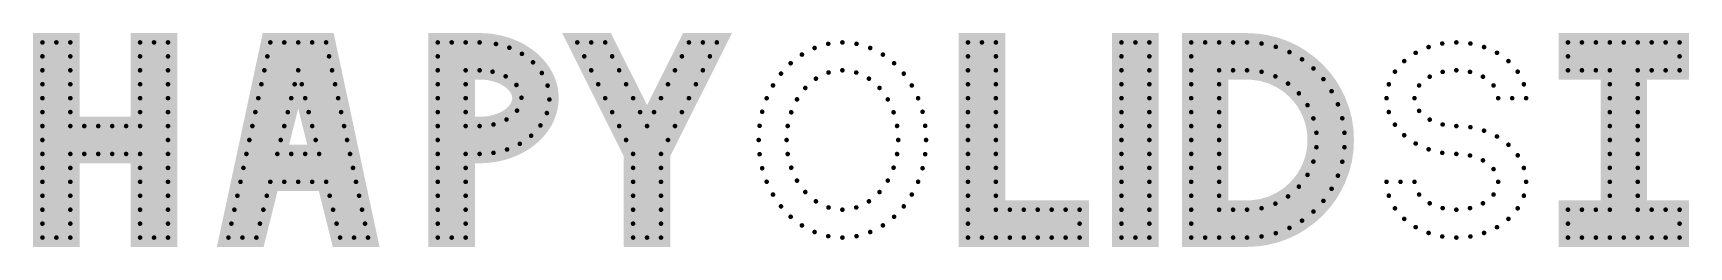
# Model space of a CAD drawing. Header units: millimetres. Extents: x 0 to 178, y 26 to 49.
import ezdxf

# ---------------------------------------------------------------- set-up
doc = ezdxf.new("R2010")
doc.units = ezdxf.units.MM
for name, color, linetype in [('LetterFill', 7, 'Continuous'), ('PixelFill', 22, 'Continuous'), ('PixelHoles', 90, 'Continuous')]:
    doc.layers.add(name, color=color, linetype=linetype)
doc.layers.get('PixelHoles').off()

# ---------------------------------------------------------------- blocks, each defined once
blk = doc.blocks.new('Pixel')
at = {"layer": 'PixelFill'}
h = blk.add_hatch(color=256, dxfattribs=at)
h.paths.add_polyline_path([(0, 0.25), (0, 0), (0.25, 0, 0.414214)])
h.paths.add_polyline_path([(0, 0.25, 0.414214), (-0.25, 0), (0, 0)])
h.paths.add_polyline_path([(0, 0), (-0.25, 0, 0.414214), (0, -0.25)])
h.paths.add_polyline_path([(0.25, 0), (0, 0), (0, -0.25, 0.414214)])
h = blk.add_hatch(color=256, dxfattribs=at)
edge = h.paths.add_edge_path()
edge.add_line((0, 0), (0, 0.25))
edge.add_arc((0, 0), 0.25, 90, 180)
edge.add_line((-0.25, 0), (0, 0))
h = blk.add_hatch(color=256, dxfattribs=at)
edge = h.paths.add_edge_path()
edge.add_line((0, -0.25), (0, 0))
edge.add_line((0, 0), (-0.25, 0))
edge.add_arc((0, 0), 0.25, 180, 270)
h = blk.add_hatch(color=256, dxfattribs=at)
edge = h.paths.add_edge_path()
edge.add_line((0, 0), (0.25, 0))
edge.add_arc((0, 0), 0.25, 0, 90)
edge.add_line((0, 0.25), (0, 0))
h = blk.add_hatch(color=256, dxfattribs=at)
edge = h.paths.add_edge_path()
edge.add_line((0, 0), (0, -0.25))
edge.add_arc((0, 0), 0.25, 270, 360)
edge.add_line((0.25, 0), (0, 0))

msp = doc.modelspace()

# ---------------------------------------------------------------- hatches: boundary and pattern name
at = {"layer": 'LetterFill'}
for points in [[(0, 49), (0, 26), (5, 26), (5, 35), (10.5, 35), (10.5, 26), (15.5, 26), (15.5, 49), (10.5, 49), (10.5, 40), (5, 40), (5, 49)], [(63.5, 26), (68.5, 26), (68.5, 35.76), (75.12, 49), (69.88, 49), (66, 41.24), (62.12, 49), (56.88, 49), (63.5, 35.76)], [(104.5, 49), (99.5, 49), (99.5, 26), (113.5, 26), (113.5, 31), (104.5, 31)], [(121, 26), (121, 49), (116, 49), (116, 26)], [(164, 44), (168.5, 44), (168.5, 31), (164, 31), (164, 26), (178, 26), (178, 31), (173.5, 31), (173.5, 44), (178, 44), (178, 49), (164, 49)]]:
    msp.add_hatch(color=256, dxfattribs=at).paths.add_polyline_path(points)
h = msp.add_hatch(color=256, dxfattribs=at)
h.paths.add_polyline_path([(19.76, 26), (24.78, 26), (26.28, 32), (30.72, 32), (32.22, 26), (37.24, 26), (32.31, 49), (24.69, 49)])
h.paths.add_polyline_path([(29.47, 37), (27.53, 37), (28.5, 40.88)], flags=16)
h = msp.add_hatch(color=256, dxfattribs=at)
h.paths.add_polyline_path([(42.5, 26), (47.5, 26), (47.5, 35), (48, 35), (48.03, 35), (48.05, 35), (48.08, 35), (48.1, 35), (48.13, 35), (48.15, 35), (48.18, 35), (48.2, 35), (48.23, 35), (48.25, 35), (48.28, 35), (48.31, 35), (48.33, 35.01), (48.36, 35.01), (48.38, 35.01), (48.41, 35.01), (48.43, 35.01), (48.46, 35.01), (48.48, 35.01), (48.51, 35.01), (48.53, 35.01), (48.56, 35.02), (48.59, 35.02), (48.61, 35.02), (48.64, 35.02), (48.66, 35.02), (48.69, 35.02), (48.71, 35.02), (48.74, 35.03), (48.76, 35.03), (48.79, 35.03), (48.81, 35.03), (48.84, 35.03), (48.86, 35.04), (48.89, 35.04), (48.92, 35.04), (48.94, 35.04), (48.97, 35.05), (48.99, 35.05), (49.02, 35.05), (49.04, 35.05), (49.07, 35.06), (49.09, 35.06), (49.12, 35.06), (49.14, 35.06), (49.17, 35.07), (49.19, 35.07), (49.22, 35.07), (49.24, 35.08), (49.27, 35.08), (49.29, 35.08), (49.32, 35.08), (49.35, 35.09), (49.37, 35.09), (49.4, 35.09), (49.42, 35.1), (49.45, 35.1), (49.47, 35.11), (49.5, 35.11), (49.52, 35.11), (49.55, 35.12), (49.57, 35.12), (49.6, 35.12), (49.62, 35.13), (49.65, 35.13), (49.67, 35.14), (49.7, 35.14), (49.72, 35.14), (49.75, 35.15), (49.77, 35.15), (49.8, 35.16), (49.82, 35.16), (49.85, 35.17), (49.87, 35.17), (49.9, 35.18), (49.92, 35.18), (49.95, 35.18), (49.97, 35.19), (50, 35.19), (50.02, 35.2), (50.04, 35.2), (50.07, 35.21), (50.09, 35.21), (50.12, 35.22), (50.14, 35.23), (50.17, 35.23), (50.19, 35.24), (50.22, 35.24), (50.24, 35.25), (50.27, 35.25), (50.29, 35.26), (50.32, 35.26), (50.34, 35.27), (50.37, 35.28), (50.39, 35.28), (50.41, 35.29), (50.44, 35.29), (50.46, 35.3), (50.49, 35.31), (50.51, 35.31), (50.54, 35.32), (50.56, 35.32), (50.59, 35.33), (50.61, 35.34), (50.63, 35.34), (50.66, 35.35), (50.68, 35.36), (50.71, 35.36), (50.73, 35.37), (50.75, 35.38), (50.78, 35.38), (50.8, 35.39), (50.83, 35.4), (50.85, 35.4), (50.88, 35.41), (50.9, 35.42), (50.92, 35.43), (50.95, 35.43), (50.97, 35.44), (51, 35.45), (51.02, 35.45), (51.04, 35.46), (51.07, 35.47), (51.09, 35.48), (51.11, 35.49), (51.14, 35.49), (51.16, 35.5), (51.19, 35.51), (51.21, 35.52), (51.23, 35.52), (51.26, 35.53), (51.28, 35.54), (51.3, 35.55), (51.33, 35.56), (51.35, 35.56), (51.38, 35.57), (51.4, 35.58), (51.42, 35.59), (51.45, 35.6), (51.47, 35.61), (51.49, 35.62), (51.52, 35.62), (51.54, 35.63), (51.56, 35.64), (51.59, 35.65), (51.61, 35.66), (51.63, 35.67), (51.66, 35.68), (51.68, 35.69), (51.7, 35.7), (51.72, 35.71), (51.75, 35.71), (51.77, 35.72), (51.79, 35.73), (51.82, 35.74), (51.84, 35.75), (51.86, 35.76), (51.88, 35.77), (51.91, 35.78), (51.93, 35.79), (51.95, 35.8), (51.98, 35.81), (52, 35.82), (52.02, 35.83), (52.04, 35.84), (52.07, 35.85), (52.09, 35.86), (52.11, 35.87), (52.13, 35.88), (52.16, 35.89), (52.18, 35.9), (52.2, 35.91), (52.22, 35.92), (52.25, 35.93), (52.27, 35.94), (52.29, 35.95), (52.31, 35.96), (52.33, 35.97), (52.36, 35.99), (52.38, 36), (52.4, 36.01), (52.42, 36.02), (52.44, 36.03), (52.47, 36.04), (52.49, 36.05), (52.51, 36.06), (52.53, 36.07), (52.55, 36.09), (52.58, 36.1), (52.6, 36.11), (52.62, 36.12), (52.64, 36.13), (52.66, 36.14), (52.68, 36.15), (52.71, 36.17), (52.73, 36.18), (52.75, 36.19), (52.77, 36.2), (52.79, 36.21), (52.81, 36.22), (52.83, 36.24), (52.85, 36.25), (52.88, 36.26), (52.9, 36.27), (52.92, 36.29), (52.94, 36.3), (52.96, 36.31), (52.98, 36.32), (53, 36.33), (53.02, 36.35), (53.04, 36.36), (53.06, 36.37), (53.08, 36.38), (53.11, 36.4), (53.13, 36.41), (53.15, 36.42), (53.17, 36.44), (53.19, 36.45), (53.21, 36.46), (53.23, 36.48), (53.25, 36.49), (53.27, 36.5), (53.29, 36.51), (53.31, 36.53), (53.33, 36.54), (53.35, 36.55), (53.37, 36.57), (53.39, 36.58), (53.41, 36.59), (53.43, 36.61), (53.45, 36.62), (53.47, 36.64), (53.49, 36.65), (53.51, 36.66), (53.53, 36.68), (53.55, 36.69), (53.57, 36.7), (53.59, 36.72), (53.61, 36.73), (53.63, 36.75), (53.65, 36.76), (53.67, 36.78), (53.68, 36.79), (53.7, 36.8), (53.72, 36.82), (53.74, 36.83), (53.76, 36.85), (53.78, 36.86), (53.8, 36.88), (53.82, 36.89), (53.84, 36.91), (53.86, 36.92), (53.87, 36.93), (53.89, 36.95), (53.91, 36.96), (53.93, 36.98), (53.95, 36.99), (53.97, 37.01), (53.99, 37.02), (54, 37.04), (54.02, 37.05), (54.04, 37.07), (54.06, 37.08), (54.08, 37.1), (54.1, 37.12), (54.11, 37.13), (54.13, 37.15), (54.15, 37.16), (54.17, 37.18), (54.19, 37.19), (54.2, 37.21), (54.22, 37.22), (54.24, 37.24), (54.26, 37.26), (54.27, 37.27), (54.29, 37.29), (54.31, 37.3), (54.33, 37.32), (54.34, 37.33), (54.36, 37.35), (54.38, 37.37), (54.4, 37.38), (54.41, 37.4), (54.43, 37.42), (54.45, 37.43), (54.46, 37.45), (54.48, 37.46), (54.5, 37.48), (54.51, 37.5), (54.53, 37.51), (54.55, 37.53), (54.56, 37.55), (54.58, 37.56), (54.6, 37.58), (54.61, 37.6), (54.63, 37.61), (54.65, 37.63), (54.66, 37.65), (54.68, 37.66), (54.7, 37.68), (54.71, 37.7), (54.73, 37.72), (54.74, 37.73), (54.76, 37.75), (54.78, 37.77), (54.79, 37.78), (54.81, 37.8), (54.82, 37.82), (54.84, 37.84), (54.85, 37.85), (54.87, 37.87), (54.88, 37.89), (54.9, 37.91), (54.92, 37.92), (54.93, 37.94), (54.95, 37.96), (54.96, 37.98), (54.98, 37.99), (54.99, 38.01), (55.01, 38.03), (55.02, 38.05), (55.04, 38.07), (55.05, 38.08), (55.06, 38.1), (55.08, 38.12), (55.09, 38.14), (55.11, 38.16), (55.12, 38.17), (55.14, 38.19), (55.15, 38.21), (55.17, 38.23), (55.18, 38.25), (55.19, 38.26), (55.21, 38.28), (55.22, 38.3), (55.24, 38.32), (55.25, 38.34), (55.26, 38.36), (55.28, 38.38), (55.29, 38.39), (55.3, 38.41), (55.32, 38.43), (55.33, 38.45), (55.34, 38.47), (55.36, 38.49), (55.37, 38.51), (55.38, 38.53), (55.4, 38.54), (55.41, 38.56), (55.42, 38.58), (55.44, 38.6), (55.45, 38.62), (55.46, 38.64), (55.47, 38.66), (55.49, 38.68), (55.5, 38.7), (55.51, 38.72), (55.52, 38.74), (55.54, 38.75), (55.55, 38.77), (55.56, 38.79), (55.57, 38.81), (55.58, 38.83), (55.6, 38.85), (55.61, 38.87), (55.62, 38.89), (55.63, 38.91), (55.64, 38.93), (55.65, 38.95), (55.67, 38.97), (55.68, 38.99), (55.69, 39.01), (55.7, 39.03), (55.71, 39.05), (55.72, 39.07), (55.73, 39.09), (55.74, 39.11), (55.76, 39.13), (55.77, 39.15), (55.78, 39.17), (55.79, 39.19), (55.8, 39.21), (55.81, 39.23), (55.82, 39.25), (55.83, 39.27), (55.84, 39.29), (55.85, 39.31), (55.86, 39.33), (55.87, 39.35), (55.88, 39.37), (55.89, 39.39), (55.9, 39.41), (55.91, 39.43), (55.92, 39.45), (55.93, 39.47), (55.94, 39.49), (55.95, 39.51), (55.96, 39.53), (55.97, 39.55), (55.98, 39.58), (55.99, 39.6), (55.99, 39.62), (56, 39.64), (56.01, 39.66), (56.02, 39.68), (56.03, 39.7), (56.04, 39.72), (56.05, 39.74), (56.06, 39.76), (56.06, 39.78), (56.07, 39.8), (56.08, 39.82), (56.09, 39.85), (56.1, 39.87), (56.11, 39.89), (56.11, 39.91), (56.12, 39.93), (56.13, 39.95), (56.14, 39.97), (56.14, 39.99), (56.15, 40.01), (56.16, 40.04), (56.17, 40.06), (56.17, 40.08), (56.18, 40.1), (56.19, 40.12), (56.2, 40.14), (56.2, 40.16), (56.21, 40.18), (56.22, 40.21), (56.22, 40.23), (56.23, 40.25), (56.24, 40.27), (56.24, 40.29), (56.25, 40.31), (56.26, 40.33), (56.26, 40.36), (56.27, 40.38), (56.28, 40.4), (56.28, 40.42), (56.29, 40.44), (56.29, 40.46), (56.3, 40.49), (56.31, 40.51), (56.31, 40.53), (56.32, 40.55), (56.32, 40.57), (56.33, 40.59), (56.33, 40.62), (56.34, 40.64), (56.34, 40.66), (56.35, 40.68), (56.35, 40.7), (56.36, 40.72), (56.36, 40.75), (56.37, 40.77), (56.37, 40.79), (56.38, 40.81), (56.38, 40.83), (56.39, 40.86), (56.39, 40.88), (56.39, 40.9), (56.4, 40.92), (56.4, 40.94), (56.41, 40.97), (56.41, 40.99), (56.41, 41.01), (56.42, 41.03), (56.42, 41.05), (56.43, 41.07), (56.43, 41.1), (56.43, 41.12), (56.44, 41.14), (56.44, 41.16), (56.44, 41.19), (56.45, 41.21), (56.45, 41.23), (56.45, 41.25), (56.45, 41.27), (56.46, 41.3), (56.46, 41.32), (56.46, 41.34), (56.46, 41.36), (56.47, 41.38), (56.47, 41.41), (56.47, 41.43), (56.47, 41.45), (56.48, 41.47), (56.48, 41.5), (56.48, 41.52), (56.48, 41.54), (56.48, 41.56), (56.48, 41.58), (56.49, 41.61), (56.49, 41.63), (56.49, 41.65), (56.49, 41.67), (56.49, 41.69), (56.49, 41.72), (56.49, 41.74), (56.49, 41.76), (56.5, 41.78), (56.5, 41.81), (56.5, 41.83), (56.5, 41.85), (56.5, 41.87), (56.5, 41.9), (56.5, 41.92), (56.5, 41.94), (56.5, 41.96), (56.5, 41.98), (56.5, 42.01), (56.5, 42.03), (56.5, 42.05), (56.5, 42.07), (56.5, 42.1), (56.5, 42.12), (56.5, 42.14), (56.5, 42.16), (56.5, 42.18), (56.5, 42.21), (56.49, 42.23), (56.49, 42.25), (56.49, 42.27), (56.49, 42.3), (56.49, 42.32), (56.49, 42.34), (56.49, 42.36), (56.49, 42.38), (56.49, 42.41), (56.48, 42.43), (56.48, 42.45), (56.48, 42.47), (56.48, 42.5), (56.48, 42.52), (56.47, 42.54), (56.47, 42.56), (56.47, 42.58), (56.47, 42.61), (56.47, 42.63), (56.46, 42.65), (56.46, 42.67), (56.46, 42.69), (56.46, 42.72), (56.45, 42.74), (56.45, 42.76), (56.45, 42.78), (56.44, 42.81), (56.44, 42.83), (56.44, 42.85), (56.43, 42.87), (56.43, 42.89), (56.43, 42.92), (56.42, 42.94), (56.42, 42.96), (56.42, 42.98), (56.41, 43), (56.41, 43.03), (56.4, 43.05), (56.4, 43.07), (56.4, 43.09), (56.39, 43.11), (56.39, 43.14), (56.38, 43.16), (56.38, 43.18), (56.37, 43.2), (56.37, 43.22), (56.37, 43.24), (56.36, 43.27), (56.36, 43.29), (56.35, 43.31), (56.35, 43.33), (56.34, 43.35), (56.34, 43.38), (56.33, 43.4), (56.32, 43.42), (56.32, 43.44), (56.31, 43.46), (56.31, 43.48), (56.3, 43.51), (56.3, 43.53), (56.29, 43.55), (56.28, 43.57), (56.28, 43.59), (56.27, 43.61), (56.27, 43.64), (56.26, 43.66), (56.25, 43.68), (56.25, 43.7), (56.24, 43.72), (56.23, 43.74), (56.23, 43.76), (56.22, 43.79), (56.21, 43.81), (56.21, 43.83), (56.2, 43.85), (56.19, 43.87), (56.19, 43.89), (56.18, 43.91), (56.17, 43.93), (56.16, 43.96), (56.16, 43.98), (56.15, 44), (56.14, 44.02), (56.13, 44.04), (56.13, 44.06), (56.12, 44.08), (56.11, 44.1), (56.1, 44.12), (56.09, 44.15), (56.08, 44.17), (56.08, 44.19), (56.07, 44.21), (56.06, 44.23), (56.05, 44.25), (56.04, 44.27), (56.03, 44.29), (56.03, 44.31), (56.02, 44.33), (56.01, 44.35), (56, 44.37), (55.99, 44.4), (55.98, 44.42), (55.97, 44.44), (55.96, 44.46), (55.95, 44.48), (55.94, 44.5), (55.93, 44.52), (55.92, 44.54), (55.91, 44.56), (55.9, 44.58), (55.89, 44.6), (55.88, 44.62), (55.87, 44.64), (55.86, 44.66), (55.85, 44.68), (55.84, 44.7), (55.83, 44.72), (55.82, 44.74), (55.81, 44.76), (55.8, 44.78), (55.79, 44.8), (55.78, 44.82), (55.77, 44.84), (55.76, 44.86), (55.75, 44.88), (55.74, 44.9), (55.73, 44.92), (55.72, 44.94), (55.7, 44.96), (55.69, 44.98), (55.68, 45), (55.67, 45.02), (55.66, 45.04), (55.65, 45.06), (55.64, 45.08), (55.62, 45.1), (55.61, 45.12), (55.6, 45.14), (55.59, 45.16), (55.58, 45.18), (55.57, 45.2), (55.55, 45.22), (55.54, 45.24), (55.53, 45.26), (55.52, 45.28), (55.5, 45.3), (55.49, 45.31), (55.48, 45.33), (55.47, 45.35), (55.45, 45.37), (55.44, 45.39), (55.43, 45.41), (55.42, 45.43), (55.4, 45.45), (55.39, 45.47), (55.38, 45.49), (55.36, 45.5), (55.35, 45.52), (55.34, 45.54), (55.32, 45.56), (55.31, 45.58), (55.3, 45.6), (55.28, 45.62), (55.27, 45.64), (55.26, 45.65), (55.24, 45.67), (55.23, 45.69), (55.21, 45.71), (55.2, 45.73), (55.19, 45.75), (55.17, 45.76), (55.16, 45.78), (55.14, 45.8), (55.13, 45.82), (55.11, 45.84), (55.1, 45.86), (55.09, 45.87), (55.07, 45.89), (55.06, 45.91), (55.04, 45.93), (55.03, 45.95), (55.01, 45.96), (55, 45.98), (54.98, 46), (54.97, 46.02), (54.95, 46.03), (54.94, 46.05), (54.92, 46.07), (54.91, 46.09), (54.89, 46.11), (54.88, 46.12), (54.86, 46.14), (54.85, 46.16), (54.83, 46.17), (54.81, 46.19), (54.8, 46.21), (54.78, 46.23), (54.77, 46.24), (54.75, 46.26), (54.73, 46.28), (54.72, 46.3), (54.7, 46.31), (54.69, 46.33), (54.67, 46.35), (54.65, 46.36), (54.64, 46.38), (54.62, 46.4), (54.61, 46.41), (54.59, 46.43), (54.57, 46.45), (54.56, 46.46), (54.54, 46.48), (54.52, 46.5), (54.51, 46.51), (54.49, 46.53), (54.47, 46.55), (54.45, 46.56), (54.44, 46.58), (54.42, 46.59), (54.4, 46.61), (54.39, 46.63), (54.37, 46.64), (54.35, 46.66), (54.33, 46.67), (54.32, 46.69), (54.3, 46.71), (54.28, 46.72), (54.26, 46.74), (54.25, 46.75), (54.23, 46.77), (54.21, 46.79), (54.19, 46.8), (54.18, 46.82), (54.16, 46.83), (54.14, 46.85), (54.12, 46.86), (54.1, 46.88), (54.09, 46.89), (54.07, 46.91), (54.05, 46.92), (54.03, 46.94), (54.01, 46.95), (53.99, 46.97), (53.98, 46.98), (53.96, 47), (53.94, 47.01), (53.92, 47.03), (53.9, 47.04), (53.88, 47.06), (53.86, 47.07), (53.84, 47.09), (53.83, 47.1), (53.81, 47.12), (53.79, 47.13), (53.77, 47.15), (53.75, 47.16), (53.73, 47.18), (53.71, 47.19), (53.69, 47.2), (53.67, 47.22), (53.65, 47.23), (53.63, 47.25), (53.62, 47.26), (53.6, 47.28), (53.58, 47.29), (53.56, 47.3), (53.54, 47.32), (53.52, 47.33), (53.5, 47.34), (53.48, 47.36), (53.46, 47.37), (53.44, 47.39), (53.42, 47.4), (53.4, 47.41), (53.38, 47.43), (53.36, 47.44), (53.34, 47.45), (53.32, 47.47), (53.3, 47.48), (53.28, 47.49), (53.26, 47.51), (53.24, 47.52), (53.22, 47.53), (53.2, 47.55), (53.18, 47.56), (53.16, 47.57), (53.13, 47.58), (53.11, 47.6), (53.09, 47.61), (53.07, 47.62), (53.05, 47.63), (53.03, 47.65), (53.01, 47.66), (52.99, 47.67), (52.97, 47.68), (52.95, 47.7), (52.93, 47.71), (52.91, 47.72), (52.88, 47.73), (52.86, 47.75), (52.84, 47.76), (52.82, 47.77), (52.8, 47.78), (52.78, 47.79), (52.76, 47.81), (52.74, 47.82), (52.71, 47.83), (52.69, 47.84), (52.67, 47.85), (52.65, 47.86), (52.63, 47.88), (52.61, 47.89), (52.58, 47.9), (52.56, 47.91), (52.54, 47.92), (52.52, 47.93), (52.5, 47.94), (52.48, 47.96), (52.45, 47.97), (52.43, 47.98), (52.41, 47.99), (52.39, 48), (52.37, 48.01), (52.34, 48.02), (52.32, 48.03), (52.3, 48.04), (52.28, 48.05), (52.26, 48.06), (52.23, 48.07), (52.21, 48.08), (52.19, 48.1), (52.17, 48.11), (52.14, 48.12), (52.12, 48.13), (52.1, 48.14), (52.08, 48.15), (52.05, 48.16), (52.03, 48.17), (52.01, 48.18), (51.99, 48.19), (51.96, 48.2), (51.94, 48.21), (51.92, 48.22), (51.89, 48.23), (51.87, 48.23), (51.85, 48.24), (51.83, 48.25), (51.8, 48.26), (51.78, 48.27), (51.76, 48.28), (51.73, 48.29), (51.71, 48.3), (51.69, 48.31), (51.67, 48.32), (51.64, 48.33), (51.62, 48.34), (51.6, 48.35), (51.57, 48.35), (51.55, 48.36), (51.53, 48.37), (51.5, 48.38), (51.48, 48.39), (51.46, 48.4), (51.43, 48.41), (51.41, 48.42), (51.39, 48.42), (51.36, 48.43), (51.34, 48.44), (51.31, 48.45), (51.29, 48.46), (51.27, 48.46), (51.24, 48.47), (51.22, 48.48), (51.2, 48.49), (51.17, 48.5), (51.15, 48.5), (51.13, 48.51), (51.1, 48.52), (51.08, 48.53), (51.05, 48.53), (51.03, 48.54), (51.01, 48.55), (50.98, 48.56), (50.96, 48.56), (50.93, 48.57), (50.91, 48.58), (50.89, 48.59), (50.86, 48.59), (50.84, 48.6), (50.81, 48.61), (50.79, 48.61), (50.77, 48.62), (50.74, 48.63), (50.72, 48.63), (50.69, 48.64), (50.67, 48.65), (50.64, 48.65), (50.62, 48.66), (50.6, 48.67), (50.57, 48.67), (50.55, 48.68), (50.52, 48.69), (50.5, 48.69), (50.47, 48.7), (50.45, 48.7), (50.42, 48.71), (50.4, 48.72), (50.38, 48.72), (50.35, 48.73), (50.33, 48.73), (50.3, 48.74), (50.28, 48.75), (50.25, 48.75), (50.23, 48.76), (50.2, 48.76), (50.18, 48.77), (50.15, 48.77), (50.13, 48.78), (50.1, 48.78), (50.08, 48.79), (50.06, 48.79), (50.03, 48.8), (50.01, 48.8), (49.98, 48.81), (49.96, 48.81), (49.93, 48.82), (49.91, 48.82), (49.88, 48.83), (49.86, 48.83), (49.83, 48.84), (49.81, 48.84), (49.78, 48.85), (49.76, 48.85), (49.73, 48.85), (49.71, 48.86), (49.68, 48.86), (49.66, 48.87), (49.63, 48.87), (49.61, 48.87), (49.58, 48.88), (49.56, 48.88), (49.53, 48.89), (49.51, 48.89), (49.48, 48.89), (49.46, 48.9), (49.43, 48.9), (49.41, 48.9), (49.38, 48.91), (49.36, 48.91), (49.33, 48.91), (49.31, 48.92), (49.28, 48.92), (49.25, 48.92), (49.23, 48.93), (49.2, 48.93), (49.18, 48.93), (49.15, 48.94), (49.13, 48.94), (49.1, 48.94), (49.08, 48.94), (49.05, 48.95), (49.03, 48.95), (49, 48.95), (48.98, 48.95), (48.95, 48.96), (48.93, 48.96), (48.9, 48.96), (48.88, 48.96), (48.85, 48.96), (48.82, 48.97), (48.8, 48.97), (48.77, 48.97), (48.75, 48.97), (48.72, 48.97), (48.7, 48.98), (48.67, 48.98), (48.65, 48.98), (48.62, 48.98), (48.6, 48.98), (48.57, 48.98), (48.55, 48.99), (48.52, 48.99), (48.49, 48.99), (48.47, 48.99), (48.44, 48.99), (48.42, 48.99), (48.39, 48.99), (48.37, 48.99), (48.34, 48.99), (48.32, 49), (48.29, 49), (48.27, 49), (48.24, 49), (48.21, 49), (48.19, 49), (48.16, 49), (48.14, 49), (48.11, 49), (48.09, 49), (48.06, 49), (48.04, 49), (48.01, 49), (47.99, 49), (48, 49), (42.5, 49)])
h.paths.add_polyline_path([(48, 44), (48.01, 44), (48.03, 44), (48.04, 44), (48.06, 44), (48.07, 44), (48.09, 44), (48.1, 44), (48.12, 44), (48.13, 44), (48.15, 44), (48.16, 44), (48.18, 44), (48.19, 44), (48.21, 44), (48.22, 44), (48.24, 44), (48.25, 43.99), (48.26, 43.99), (48.28, 43.99), (48.29, 43.99), (48.31, 43.99), (48.32, 43.99), (48.34, 43.99), (48.35, 43.99), (48.37, 43.99), (48.38, 43.99), (48.4, 43.99), (48.41, 43.99), (48.43, 43.98), (48.44, 43.98), (48.45, 43.98), (48.47, 43.98), (48.48, 43.98), (48.5, 43.98), (48.51, 43.98), (48.53, 43.98), (48.54, 43.97), (48.56, 43.97), (48.57, 43.97), (48.59, 43.97), (48.6, 43.97), (48.61, 43.97), (48.63, 43.97), (48.64, 43.96), (48.66, 43.96), (48.67, 43.96), (48.69, 43.96), (48.7, 43.96), (48.72, 43.96), (48.73, 43.95), (48.74, 43.95), (48.76, 43.95), (48.77, 43.95), (48.79, 43.95), (48.8, 43.94), (48.82, 43.94), (48.83, 43.94), (48.84, 43.94), (48.86, 43.94), (48.87, 43.93), (48.89, 43.93), (48.9, 43.93), (48.91, 43.93), (48.93, 43.92), (48.94, 43.92), (48.96, 43.92), (48.97, 43.92), (48.99, 43.91), (49, 43.91), (49.01, 43.91), (49.03, 43.91), (49.04, 43.9), (49.06, 43.9), (49.07, 43.9), (49.08, 43.9), (49.1, 43.89), (49.11, 43.89), (49.12, 43.89), (49.14, 43.88), (49.15, 43.88), (49.17, 43.88), (49.18, 43.88), (49.19, 43.87), (49.21, 43.87), (49.22, 43.87), (49.24, 43.86), (49.25, 43.86), (49.26, 43.86), (49.28, 43.85), (49.29, 43.85), (49.3, 43.85), (49.32, 43.84), (49.33, 43.84), (49.34, 43.84), (49.36, 43.83), (49.37, 43.83), (49.38, 43.83), (49.4, 43.82), (49.41, 43.82), (49.42, 43.82), (49.44, 43.81), (49.45, 43.81), (49.46, 43.81), (49.48, 43.8), (49.49, 43.8), (49.5, 43.79), (49.52, 43.79), (49.53, 43.79), (49.54, 43.78), (49.56, 43.78), (49.57, 43.77), (49.58, 43.77), (49.6, 43.77), (49.61, 43.76), (49.62, 43.76), (49.63, 43.75), (49.65, 43.75), (49.66, 43.75), (49.67, 43.74), (49.69, 43.74), (49.7, 43.73), (49.71, 43.73), (49.72, 43.73), (49.74, 43.72), (49.75, 43.72), (49.76, 43.71), (49.77, 43.71), (49.79, 43.7), (49.8, 43.7), (49.81, 43.69), (49.82, 43.69), (49.84, 43.69), (49.85, 43.68), (49.86, 43.68), (49.87, 43.67), (49.88, 43.67), (49.9, 43.66), (49.91, 43.66), (49.92, 43.65), (49.93, 43.65), (49.95, 43.64), (49.96, 43.64), (49.97, 43.63), (49.98, 43.63), (49.99, 43.62), (50, 43.62), (50.02, 43.61), (50.03, 43.61), (50.04, 43.6), (50.05, 43.6), (50.06, 43.59), (50.07, 43.59), (50.09, 43.58), (50.1, 43.58), (50.11, 43.57), (50.12, 43.57), (50.13, 43.56), (50.14, 43.56), (50.16, 43.55), (50.17, 43.55), (50.18, 43.54), (50.19, 43.54), (50.2, 43.53), (50.21, 43.53), (50.22, 43.52), (50.23, 43.52), (50.24, 43.51), (50.26, 43.5), (50.27, 43.5), (50.28, 43.49), (50.29, 43.49), (50.3, 43.48), (50.31, 43.48), (50.32, 43.47), (50.33, 43.47), (50.34, 43.46), (50.35, 43.45), (50.36, 43.45), (50.37, 43.44), (50.38, 43.44), (50.39, 43.43), (50.4, 43.43), (50.41, 43.42), (50.42, 43.41), (50.43, 43.41), (50.45, 43.4), (50.46, 43.4), (50.47, 43.39), (50.48, 43.38), (50.49, 43.38), (50.5, 43.37), (50.51, 43.37), (50.52, 43.36), (50.52, 43.35), (50.53, 43.35), (50.54, 43.34), (50.55, 43.34), (50.56, 43.33), (50.57, 43.32), (50.58, 43.32), (50.59, 43.31), (50.6, 43.31), (50.61, 43.3), (50.62, 43.29), (50.63, 43.29), (50.64, 43.28), (50.65, 43.28), (50.66, 43.27), (50.67, 43.26), (50.68, 43.26), (50.68, 43.25), (50.69, 43.24), (50.7, 43.24), (50.71, 43.23), (50.72, 43.23), (50.73, 43.22), (50.74, 43.21), (50.75, 43.21), (50.75, 43.2), (50.76, 43.19), (50.77, 43.19), (50.78, 43.18), (50.79, 43.17), (50.8, 43.17), (50.8, 43.16), (50.81, 43.16), (50.82, 43.15), (50.83, 43.14), (50.84, 43.14), (50.85, 43.13), (50.85, 43.12), (50.86, 43.12), (50.87, 43.11), (50.88, 43.1), (50.88, 43.1), (50.89, 43.09), (50.9, 43.08), (50.91, 43.08), (50.91, 43.07), (50.92, 43.06), (50.93, 43.06), (50.94, 43.05), (50.94, 43.04), (50.95, 43.04), (50.96, 43.03), (50.97, 43.02), (50.97, 43.02), (50.98, 43.01), (50.99, 43), (50.99, 43), (51, 42.99), (51.01, 42.98), (51.02, 42.98), (51.02, 42.97), (51.03, 42.97), (51.04, 42.96), (51.04, 42.95), (51.05, 42.95), (51.06, 42.94), (51.06, 42.93), (51.07, 42.93), (51.07, 42.92), (51.08, 42.91), (51.09, 42.91), (51.09, 42.9), (51.1, 42.89), (51.11, 42.89), (51.11, 42.88), (51.12, 42.87), (51.12, 42.87), (51.13, 42.86), (51.14, 42.85), (51.14, 42.85), (51.15, 42.84), (51.15, 42.83), (51.16, 42.83), (51.16, 42.82), (51.17, 42.81), (51.17, 42.81), (51.18, 42.8), (51.19, 42.79), (51.19, 42.79), (51.2, 42.78), (51.2, 42.77), (51.21, 42.77), (51.21, 42.76), (51.22, 42.75), (51.22, 42.75), (51.23, 42.74), (51.23, 42.73), (51.24, 42.73), (51.24, 42.72), (51.25, 42.71), (51.25, 42.71), (51.26, 42.7), (51.26, 42.69), (51.26, 42.69), (51.27, 42.68), (51.27, 42.67), (51.28, 42.67), (51.28, 42.66), (51.29, 42.65), (51.29, 42.65), (51.3, 42.64), (51.3, 42.63), (51.3, 42.63), (51.31, 42.62), (51.31, 42.61), (51.32, 42.61), (51.32, 42.6), (51.32, 42.6), (51.33, 42.59), (51.33, 42.58), (51.33, 42.58), (51.34, 42.57), (51.34, 42.56), (51.35, 42.56), (51.35, 42.55), (51.35, 42.54), (51.36, 42.54), (51.36, 42.53), (51.36, 42.52), (51.37, 42.52), (51.37, 42.51), (51.37, 42.51), (51.38, 42.5), (51.38, 42.49), (51.38, 42.49), (51.39, 42.48), (51.39, 42.47), (51.39, 42.47), (51.39, 42.46), (51.4, 42.46), (51.4, 42.45), (51.4, 42.44), (51.41, 42.44), (51.41, 42.43), (51.41, 42.42), (51.41, 42.42), (51.42, 42.41), (51.42, 42.41), (51.42, 42.4), (51.42, 42.39), (51.43, 42.39), (51.43, 42.38), (51.43, 42.37), (51.43, 42.37), (51.43, 42.36), (51.44, 42.36), (51.44, 42.35), (51.44, 42.34), (51.44, 42.34), (51.45, 42.33), (51.45, 42.33), (51.45, 42.32), (51.45, 42.31), (51.45, 42.31), (51.45, 42.3), (51.46, 42.3), (51.46, 42.29), (51.46, 42.28), (51.46, 42.28), (51.46, 42.27), (51.46, 42.27), (51.47, 42.26), (51.47, 42.25), (51.47, 42.25), (51.47, 42.24), (51.47, 42.24), (51.47, 42.23), (51.48, 42.22), (51.48, 42.22), (51.48, 42.21), (51.48, 42.21), (51.48, 42.2), (51.48, 42.19), (51.48, 42.19), (51.48, 42.18), (51.48, 42.18), (51.49, 42.17), (51.49, 42.16), (51.49, 42.16), (51.49, 42.15), (51.49, 42.15), (51.49, 42.14), (51.49, 42.14), (51.49, 42.13), (51.49, 42.12), (51.49, 42.12), (51.49, 42.11), (51.49, 42.11), (51.5, 42.1), (51.5, 42.1), (51.5, 42.09), (51.5, 42.08), (51.5, 42.08), (51.5, 42.07), (51.5, 42.07), (51.5, 42.06), (51.5, 42.05), (51.5, 42.05), (51.5, 42.04), (51.5, 42.04), (51.5, 42.03), (51.5, 42.03), (51.5, 42.02), (51.5, 42.01), (51.5, 42.01), (51.5, 42), (51.5, 42), (51.5, 41.99), (51.5, 41.99), (51.5, 41.98), (51.5, 41.97), (51.5, 41.97), (51.5, 41.96), (51.5, 41.96), (51.5, 41.95), (51.5, 41.95), (51.5, 41.94), (51.5, 41.93), (51.5, 41.93), (51.5, 41.92), (51.5, 41.92), (51.5, 41.91), (51.5, 41.9), (51.5, 41.9), (51.49, 41.89), (51.49, 41.89), (51.49, 41.88), (51.49, 41.88), (51.49, 41.87), (51.49, 41.86), (51.49, 41.86), (51.49, 41.85), (51.49, 41.85), (51.49, 41.84), (51.49, 41.84), (51.49, 41.83), (51.48, 41.82), (51.48, 41.82), (51.48, 41.81), (51.48, 41.81), (51.48, 41.8), (51.48, 41.79), (51.48, 41.79), (51.48, 41.78), (51.48, 41.78), (51.47, 41.77), (51.47, 41.76), (51.47, 41.76), (51.47, 41.75), (51.47, 41.75), (51.47, 41.74), (51.46, 41.73), (51.46, 41.73), (51.46, 41.72), (51.46, 41.72), (51.46, 41.71), (51.46, 41.7), (51.45, 41.7), (51.45, 41.69), (51.45, 41.69), (51.45, 41.68), (51.45, 41.67), (51.45, 41.67), (51.44, 41.66), (51.44, 41.66), (51.44, 41.65), (51.44, 41.64), (51.43, 41.64), (51.43, 41.63), (51.43, 41.63), (51.43, 41.62), (51.43, 41.61), (51.42, 41.61), (51.42, 41.6), (51.42, 41.59), (51.42, 41.59), (51.41, 41.58), (51.41, 41.58), (51.41, 41.57), (51.41, 41.56), (51.4, 41.56), (51.4, 41.55), (51.4, 41.54), (51.39, 41.54), (51.39, 41.53), (51.39, 41.53), (51.38, 41.52), (51.38, 41.51), (51.38, 41.51), (51.38, 41.5), (51.37, 41.49), (51.37, 41.49), (51.37, 41.48), (51.36, 41.48), (51.36, 41.47), (51.36, 41.46), (51.35, 41.46), (51.35, 41.45), (51.35, 41.44), (51.34, 41.44), (51.34, 41.43), (51.33, 41.42), (51.33, 41.42), (51.33, 41.41), (51.32, 41.4), (51.32, 41.4), (51.32, 41.39), (51.31, 41.39), (51.31, 41.38), (51.3, 41.37), (51.3, 41.37), (51.3, 41.36), (51.29, 41.35), (51.29, 41.35), (51.28, 41.34), (51.28, 41.33), (51.27, 41.33), (51.27, 41.32), (51.26, 41.31), (51.26, 41.31), (51.26, 41.3), (51.25, 41.29), (51.25, 41.29), (51.24, 41.28), (51.24, 41.27), (51.23, 41.27), (51.23, 41.26), (51.22, 41.25), (51.22, 41.25), (51.21, 41.24), (51.21, 41.23), (51.2, 41.23), (51.2, 41.22), (51.19, 41.21), (51.19, 41.21), (51.18, 41.2), (51.17, 41.19), (51.17, 41.19), (51.16, 41.18), (51.16, 41.17), (51.15, 41.17), (51.15, 41.16), (51.14, 41.15), (51.14, 41.15), (51.13, 41.14), (51.12, 41.13), (51.12, 41.13), (51.11, 41.12), (51.11, 41.11), (51.1, 41.11), (51.09, 41.1), (51.09, 41.09), (51.08, 41.09), (51.07, 41.08), (51.07, 41.07), (51.06, 41.07), (51.06, 41.06), (51.05, 41.05), (51.04, 41.05), (51.04, 41.04), (51.03, 41.04), (51.02, 41.03), (51.02, 41.02), (51.01, 41.02), (51, 41.01), (50.99, 41), (50.99, 41), (50.98, 40.99), (50.97, 40.98), (50.97, 40.98), (50.96, 40.97), (50.95, 40.96), (50.94, 40.96), (50.94, 40.95), (50.93, 40.94), (50.92, 40.94), (50.91, 40.93), (50.91, 40.92), (50.9, 40.92), (50.89, 40.91), (50.88, 40.9), (50.88, 40.9), (50.87, 40.89), (50.86, 40.88), (50.85, 40.88), (50.84, 40.87), (50.84, 40.86), (50.83, 40.86), (50.82, 40.85), (50.81, 40.85), (50.8, 40.84), (50.8, 40.83), (50.79, 40.83), (50.78, 40.82), (50.77, 40.81), (50.76, 40.81), (50.75, 40.8), (50.74, 40.79), (50.74, 40.79), (50.73, 40.78), (50.72, 40.77), (50.71, 40.77), (50.7, 40.76), (50.69, 40.76), (50.68, 40.75), (50.67, 40.74), (50.67, 40.74), (50.66, 40.73), (50.65, 40.72), (50.64, 40.72), (50.63, 40.71), (50.62, 40.71), (50.61, 40.7), (50.6, 40.69), (50.59, 40.69), (50.58, 40.68), (50.57, 40.68), (50.56, 40.67), (50.55, 40.66), (50.54, 40.66), (50.53, 40.65), (50.52, 40.65), (50.51, 40.64), (50.51, 40.63), (50.5, 40.63), (50.49, 40.62), (50.48, 40.62), (50.47, 40.61), (50.46, 40.6), (50.45, 40.6), (50.43, 40.59), (50.42, 40.59), (50.41, 40.58), (50.4, 40.57), (50.39, 40.57), (50.38, 40.56), (50.37, 40.56), (50.36, 40.55), (50.35, 40.55), (50.34, 40.54), (50.33, 40.53), (50.32, 40.53), (50.31, 40.52), (50.3, 40.52), (50.29, 40.51), (50.28, 40.51), (50.27, 40.5), (50.26, 40.5), (50.24, 40.49), (50.23, 40.48), (50.22, 40.48), (50.21, 40.47), (50.2, 40.47), (50.19, 40.46), (50.18, 40.46), (50.17, 40.45), (50.16, 40.45), (50.14, 40.44), (50.13, 40.44), (50.12, 40.43), (50.11, 40.43), (50.1, 40.42), (50.09, 40.42), (50.07, 40.41), (50.06, 40.41), (50.05, 40.4), (50.04, 40.4), (50.03, 40.39), (50.02, 40.39), (50, 40.38), (49.99, 40.38), (49.98, 40.37), (49.97, 40.37), (49.96, 40.36), (49.95, 40.36), (49.93, 40.35), (49.92, 40.35), (49.91, 40.34), (49.9, 40.34), (49.88, 40.33), (49.87, 40.33), (49.86, 40.32), (49.85, 40.32), (49.84, 40.31), (49.82, 40.31), (49.81, 40.31), (49.8, 40.3), (49.79, 40.3), (49.77, 40.29), (49.76, 40.29), (49.75, 40.28), (49.74, 40.28), (49.72, 40.27), (49.71, 40.27), (49.7, 40.27), (49.68, 40.26), (49.67, 40.26), (49.66, 40.25), (49.65, 40.25), (49.63, 40.25), (49.62, 40.24), (49.61, 40.24), (49.59, 40.23), (49.58, 40.23), (49.57, 40.23), (49.56, 40.22), (49.54, 40.22), (49.53, 40.21), (49.52, 40.21), (49.5, 40.21), (49.49, 40.2), (49.48, 40.2), (49.46, 40.19), (49.45, 40.19), (49.44, 40.19), (49.42, 40.18), (49.41, 40.18), (49.4, 40.18), (49.38, 40.17), (49.37, 40.17), (49.36, 40.17), (49.34, 40.16), (49.33, 40.16), (49.32, 40.16), (49.3, 40.15), (49.29, 40.15), (49.28, 40.15), (49.26, 40.14), (49.25, 40.14), (49.24, 40.14), (49.22, 40.13), (49.21, 40.13), (49.19, 40.13), (49.18, 40.12), (49.17, 40.12), (49.15, 40.12), (49.14, 40.12), (49.12, 40.11), (49.11, 40.11), (49.1, 40.11), (49.08, 40.1), (49.07, 40.1), (49.06, 40.1), (49.04, 40.1), (49.03, 40.09), (49.01, 40.09), (49, 40.09), (48.99, 40.09), (48.97, 40.08), (48.96, 40.08), (48.94, 40.08), (48.93, 40.08), (48.91, 40.07), (48.9, 40.07), (48.89, 40.07), (48.87, 40.07), (48.86, 40.06), (48.84, 40.06), (48.83, 40.06), (48.82, 40.06), (48.8, 40.06), (48.79, 40.05), (48.77, 40.05), (48.76, 40.05), (48.74, 40.05), (48.73, 40.05), (48.72, 40.04), (48.7, 40.04), (48.69, 40.04), (48.67, 40.04), (48.66, 40.04), (48.64, 40.04), (48.63, 40.03), (48.61, 40.03), (48.6, 40.03), (48.59, 40.03), (48.57, 40.03), (48.56, 40.03), (48.54, 40.03), (48.53, 40.02), (48.51, 40.02), (48.5, 40.02), (48.48, 40.02), (48.47, 40.02), (48.45, 40.02), (48.44, 40.02), (48.43, 40.02), (48.41, 40.01), (48.4, 40.01), (48.38, 40.01), (48.37, 40.01), (48.35, 40.01), (48.34, 40.01), (48.32, 40.01), (48.31, 40.01), (48.29, 40.01), (48.28, 40.01), (48.26, 40.01), (48.25, 40.01), (48.24, 40), (48.22, 40), (48.21, 40), (48.19, 40), (48.18, 40), (48.16, 40), (48.15, 40), (48.13, 40), (48.12, 40), (48.1, 40), (48.09, 40), (48.07, 40), (48.06, 40), (48.04, 40), (48.03, 40), (48.01, 40), (48, 40), (47.5, 40), (47.5, 44)], flags=16)
h = msp.add_hatch(color=256, dxfattribs=at)
edge = h.paths.add_edge_path()
edge.add_line((123.5, 49), (123.5, 26))
edge.add_line((123.5, 26), (130.5, 26))
edge.add_ellipse((130.5, 37.5), major_axis=(0, 11.5), ratio=1, start_angle=180, end_angle=360)
edge.add_line((130.5, 49), (123.5, 49))
edge = h.paths.add_edge_path(flags=16)
edge.add_line((128.5, 31), (128.5, 44))
edge.add_line((128.5, 44), (130.5, 44))
edge.add_ellipse((130.5, 37.5), major_axis=(0, 6.5), ratio=1, start_angle=180, end_angle=360, ccw=False)
edge.add_line((130.5, 31), (128.5, 31))

# ---------------------------------------------------------------- block references
at = {"layer": 'PixelHoles'}
for p in [(1, 48), (2.5, 48), (4, 48), (11.5, 48), (13, 48), (14.5, 48), (25.5, 48), (27, 48), (28.5, 48), (30, 48), (31.5, 48), (43.5, 48), (45, 48), (46.5, 48), (48, 48), (49.76, 47.83), (58.5, 48), (60, 48), (61.5, 48), (70.5, 48), (72, 48), (73.5, 48), (85.48, 47.85), (87, 48), (88.52, 47.85), (100.5, 48), (102, 48), (103.5, 48), (117, 48), (118.5, 48), (120, 48), (124.5, 48), (126, 48), (127.5, 48), (129, 48), (130.5, 48), (132.06, 47.88), (151.49, 47.88), (153, 48), (154.51, 47.88), (165, 48), (166.5, 48), (168, 48), (169.5, 48), (171, 48), (172.5, 48), (174, 48), (175.5, 48), (177, 48), (1, 46.5), (4, 46.5), (11.5, 46.5), (14.5, 46.5), (25.18, 46.5), (31.82, 46.5), (43.5, 46.5), (51.2, 47.43), (52.55, 46.77), (59.25, 46.5), (62.25, 46.5), (69.75, 46.5), (72.75, 46.5), (82.65, 46.69), (84.01, 47.4), (89.99, 47.4), (91.35, 46.69), (100.5, 46.5), (103.5, 46.5), (117, 46.5), (120, 46.5), (124.5, 46.5), (133.59, 47.53), (135.06, 46.96), (136.41, 46.18), (148.63, 46.88), (150.02, 47.5), (155.98, 47.5), (157.37, 46.88), (165, 46.5), (177, 46.5), (1, 45), (4, 45), (11.5, 45), (14.5, 45), (24.86, 45), (28.5, 45), (32.14, 45), (43.5, 45), (46.5, 45), (48, 45), (49.39, 44.85), (50.8, 44.35), (53.74, 45.86), (54.69, 44.71), (60, 45), (63, 45), (69, 45), (72, 45), (80.4, 44.64), (81.44, 45.76), (85.51, 44.76), (87, 45), (88.49, 44.76), (92.56, 45.76), (93.6, 44.64), (100.5, 45), (103.5, 45), (117, 45), (120, 45), (124.5, 45), (127.5, 45), (129, 45), (130.5, 45), (132.06, 44.84), (133.55, 44.35), (137.64, 45.2), (146.4, 44.85), (147.4, 45.99), (150.14, 44.31), (151.53, 44.83), (153, 45), (154.47, 44.83), (155.86, 44.31), (158.6, 45.99), (159.6, 44.85), (165, 45), (166.5, 45), (168, 45), (169.5, 45), (172.5, 45), (174, 45), (175.5, 45), (177, 45), (1, 43.5), (4, 43.5), (11.5, 43.5), (14.5, 43.5), (24.54, 43.5), (28.12, 43.5), (28.88, 43.5), (32.46, 43.5), (43.5, 43.5), (46.5, 43.5), (51.96, 43.42), (55.31, 43.35), (60.75, 43.5), (63.75, 43.5), (68.25, 43.5), (71.25, 43.5), (79.54, 43.37), (83.01, 43.1), (84.15, 44.1), (89.85, 44.1), (90.99, 43.1), (94.46, 43.37), (100.5, 43.5), (103.5, 43.5), (117, 43.5), (120, 43.5), (124.5, 43.5), (127.5, 43.5), (134.91, 43.57), (136.07, 42.52), (138.71, 44.05), (139.59, 42.75), (145.74, 43.49), (149, 43.37), (157, 43.37), (160.26, 43.49), (169.5, 43.5), (172.5, 43.5), (1, 42), (4, 42), (11.5, 42), (14.5, 42), (24.21, 42), (27.75, 42), (29.25, 42), (32.79, 42), (43.5, 42), (46.5, 42), (52.5, 42.05), (55.5, 41.86), (61.5, 42), (64.5, 42), (67.5, 42), (70.5, 42), (78.86, 41.99), (82.12, 41.87), (91.88, 41.87), (95.14, 41.99), (100.5, 42), (103.5, 42), (117, 42), (120, 42), (124.5, 42), (127.5, 42), (137, 41.25), (140.27, 41.34), (145.5, 42), (148.5, 42), (157.5, 42), (159.01, 42), (160.5, 42), (169.5, 42), (172.5, 42), (1, 40.5), (1, 39), (4, 40.5), (4, 39), (5.5, 39), (7, 39), (8.5, 39), (10, 39), (11.5, 40.5), (11.5, 39), (14.5, 40.5), (14.5, 39), (23.57, 39), (23.89, 40.5), (27, 39), (27.38, 40.5), (29.62, 40.5), (30, 39), (33.11, 40.5), (33.43, 39), (43.5, 40.5), (43.5, 39), (46.5, 40.5), (46.5, 39), (48, 39), (49.49, 39.17), (50.89, 39.7), (52.02, 40.66), (54.54, 39.07), (55.23, 40.4), (62.25, 40.5), (63, 39), (65.25, 40.5), (66, 39), (66.75, 40.5), (69, 39), (69.75, 40.5), (78.1, 39.03), (78.38, 40.54), (81.12, 39.01), (81.5, 40.48), (92.5, 40.48), (92.88, 39.01), (95.62, 40.54), (95.9, 39.03), (100.5, 40.5), (100.5, 39), (103.5, 40.5), (103.5, 39), (117, 40.5), (117, 39), (120, 40.5), (120, 39), (124.5, 40.5), (124.5, 39), (127.5, 40.5), (127.5, 39), (137.63, 39.82), (140.74, 39.84), (145.74, 40.51), (146.4, 39.15), (149, 40.63), (150.14, 39.69), (151.53, 39.17), (153, 39), (169.5, 40.5), (169.5, 39), (172.5, 40.5), (172.5, 39), (1, 37.5), (14.5, 37.5), (23.25, 37.5), (26.62, 37.5), (30.38, 37.5), (33.75, 37.5), (43.5, 37.5), (53.54, 37.96), (63.75, 37.5), (68.25, 37.5), (78, 37.5), (81, 37.5), (93, 37.5), (96, 37.5), (100.5, 37.5), (103.5, 37.5), (117, 37.5), (120, 37.5), (124.5, 37.5), (127.5, 37.5), (137.96, 38.28), (140.97, 38.28), (147.4, 38.01), (154.51, 38.88), (155.98, 38.5), (157.37, 37.88), (169.5, 37.5), (172.5, 37.5), (1, 36), (4, 36), (5.5, 36), (7, 36), (8.5, 36), (10, 36), (11.5, 36), (14.5, 36), (22.93, 36), (26.25, 36), (27.75, 36), (29.25, 36), (30.75, 36), (34.07, 36), (43.5, 36), (46.5, 36), (48, 36), (49.49, 36.12), (50.95, 36.48), (52.32, 37.09), (64.5, 36), (67.5, 36), (78.1, 35.97), (81.12, 35.99), (92.88, 35.99), (95.9, 35.97), (100.5, 36), (103.5, 36), (117, 36), (120, 36), (124.5, 36), (127.5, 36), (137.96, 36.72), (140.97, 36.72), (148.63, 37.12), (150.02, 36.5), (151.49, 36.12), (153, 36), (154.47, 35.83), (158.6, 36.99), (159.6, 35.85), (169.5, 36), (172.5, 36), (1, 34.5), (4, 34.5), (11.5, 34.5), (14.5, 34.5), (22.61, 34.5), (34.39, 34.5), (43.5, 34.5), (46.5, 34.5), (64.5, 34.5), (67.5, 34.5), (78.38, 34.46), (81.5, 34.52), (92.5, 34.52), (95.62, 34.46), (100.5, 34.5), (103.5, 34.5), (117, 34.5), (120, 34.5), (124.5, 34.5), (127.5, 34.5), (137, 33.75), (137.63, 35.18), (140.27, 33.66), (140.74, 35.16), (155.86, 35.31), (157, 34.37), (160.26, 34.49), (169.5, 34.5), (172.5, 34.5), (1, 33), (4, 33), (11.5, 33), (14.5, 33), (22.29, 33), (25.5, 33), (27, 33), (28.5, 33), (30, 33), (31.5, 33), (34.71, 33), (43.5, 33), (46.5, 33), (64.5, 33), (67.5, 33), (78.86, 33.01), (82.12, 33.13), (83.01, 31.9), (90.99, 31.9), (91.88, 33.13), (95.14, 33.01), (100.5, 33), (103.5, 33), (117, 33), (120, 33), (124.5, 33), (127.5, 33), (136.07, 32.48), (139.59, 32.25), (145.5, 33), (147, 33), (148.5, 33), (157.5, 33), (160.5, 33), (169.5, 33), (172.5, 33), (1, 31.5), (4, 31.5), (11.5, 31.5), (14.5, 31.5), (21.96, 31.5), (25.12, 31.5), (31.88, 31.5), (35.04, 31.5), (43.5, 31.5), (46.5, 31.5), (64.5, 31.5), (67.5, 31.5), (79.54, 31.63), (80.4, 30.36), (84.15, 30.9), (85.51, 30.24), (88.49, 30.24), (89.85, 30.9), (93.6, 30.36), (94.46, 31.63), (100.5, 31.5), (103.5, 31.5), (117, 31.5), (120, 31.5), (124.5, 31.5), (127.5, 31.5), (132.06, 30.16), (133.55, 30.65), (134.91, 31.43), (138.71, 30.95), (145.74, 31.51), (146.4, 30.15), (149, 31.63), (150.14, 30.69), (151.53, 30.17), (154.47, 30.17), (155.86, 30.69), (157, 31.63), (159.6, 30.15), (160.26, 31.51), (169.5, 31.5), (172.5, 31.5), (1, 30), (1, 28.5), (4, 30), (4, 28.5), (11.5, 30), (11.5, 28.5), (14.5, 30), (14.5, 28.5), (21.32, 28.5), (21.64, 30), (24.38, 28.5), (24.75, 30), (32.25, 30), (32.62, 28.5), (35.36, 30), (35.68, 28.5), (43.5, 30), (43.5, 28.5), (46.5, 30), (46.5, 28.5), (64.5, 30), (64.5, 28.5), (67.5, 30), (67.5, 28.5), (81.44, 29.24), (82.65, 28.31), (87, 30), (91.35, 28.31), (92.56, 29.24), (100.5, 30), (100.5, 28.5), (103.5, 30), (105, 30), (106.5, 30), (108, 30), (109.5, 30), (111, 30), (112.5, 30), (112.5, 28.5), (117, 30), (117, 28.5), (120, 30), (120, 28.5), (124.5, 30), (124.5, 28.5), (127.5, 30), (129, 30), (130.5, 30), (136.41, 28.82), (137.64, 29.8), (147.4, 29.01), (153, 30), (158.6, 29.01), (165, 30), (165, 28.5), (166.5, 30), (168, 30), (169.5, 30), (172.5, 30), (174, 30), (175.5, 30), (177, 30), (177, 28.5), (1, 27), (2.5, 27), (4, 27), (11.5, 27), (13, 27), (14.5, 27), (21, 27), (22.5, 27), (24, 27), (33, 27), (34.5, 27), (36, 27), (43.5, 27), (45, 27), (46.5, 27), (64.5, 27), (66, 27), (67.5, 27), (84.01, 27.6), (85.48, 27.15), (87, 27), (88.52, 27.15), (89.99, 27.6), (100.5, 27), (102, 27), (103.5, 27), (105, 27), (106.5, 27), (108, 27), (109.5, 27), (111, 27), (112.5, 27), (117, 27), (118.5, 27), (120, 27), (124.5, 27), (126, 27), (127.5, 27), (129, 27), (130.5, 27), (132.06, 27.12), (133.59, 27.47), (135.06, 28.04), (148.63, 28.12), (150.02, 27.5), (151.49, 27.12), (153, 27), (154.51, 27.12), (155.98, 27.5), (157.37, 28.12), (165, 27), (166.5, 27), (168, 27), (169.5, 27), (171, 27), (172.5, 27), (174, 27), (175.5, 27), (177, 27)]:
    msp.add_blockref('Pixel', p, dxfattribs=at)

doc.saveas('drawing.dxf')
